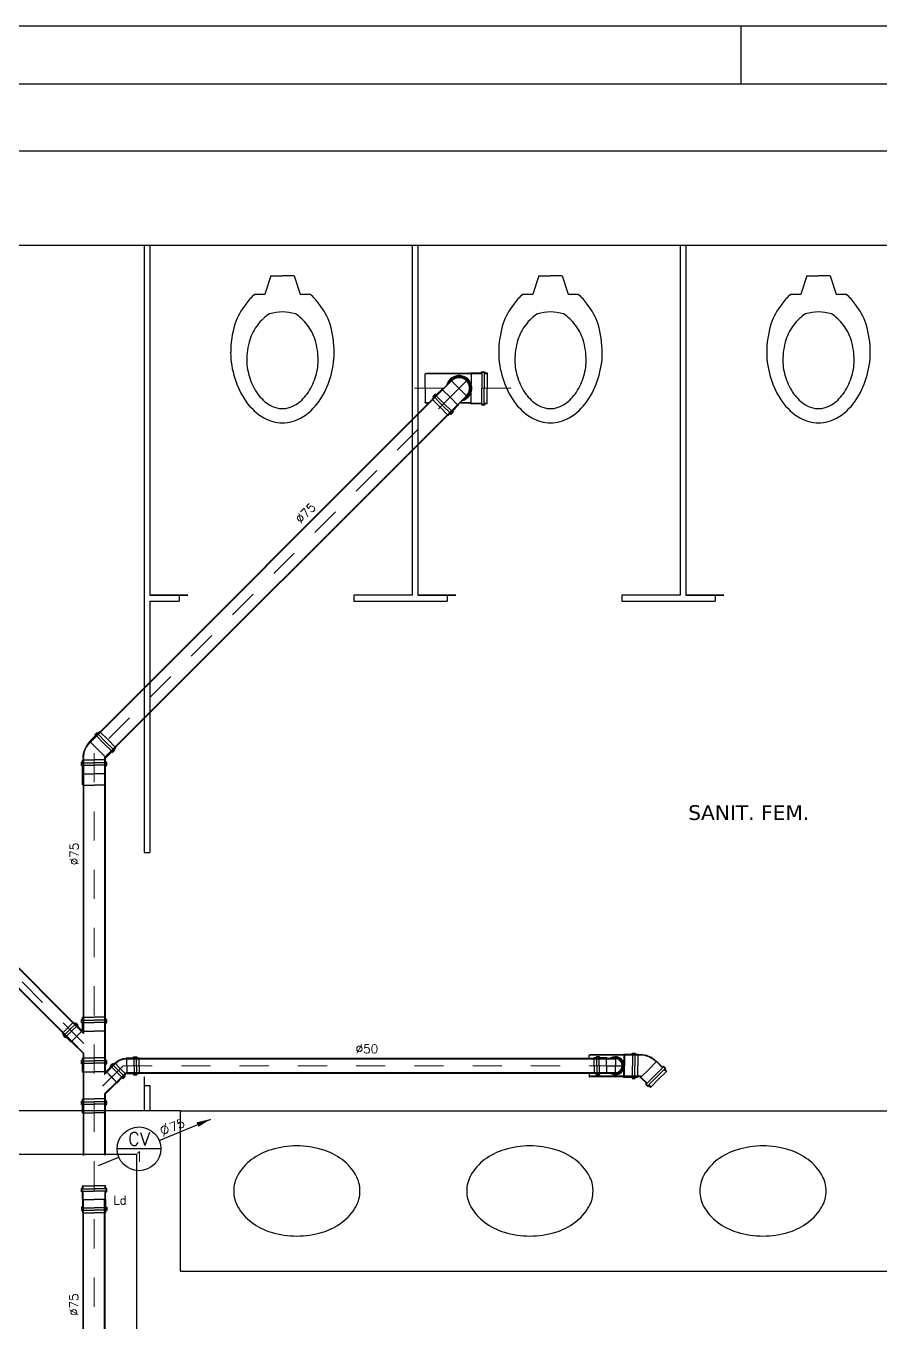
# Model space of a CAD drawing. Header units: millimetres. Extents: x -2485 to 3289, y -257 to 1952.
# Drawn here: x 45.897 to 48.828, y 37.297 to 41.746 of the extents above; entities that cross this region are included whole.
import ezdxf
from ezdxf.enums import TextEntityAlignment as Align

# ---------------------------------------------------------------- set-up
doc = ezdxf.new("R2010")
doc.units = ezdxf.units.MM
doc.header["$LTSCALE"] = 0.3
doc.linetypes.add('CONTINUO', pattern=[0])
doc.linetypes.add('HID', pattern=[0.37, 0.07, -0.1, 0.03, -0.1, 0.07])
for name, color, linetype in [('PAREDE', 7, 'CONTINUO'), ('SAN', 11, 'Continuous'), ('TEX', 11, 'Continuous'), ('TEXTO', 3, 'Continuous'), ('TUB', 1, 'Continuous'), ('VISTAS', 1, 'Continuous')]:
    doc.layers.add(name, color=color, linetype=linetype)
doc.layers.add('PROJETO ESGOTO', color=1, linetype='HID', lineweight=15)
doc.layers.add('prumada', color=9, linetype='Continuous', lineweight=15)
doc.styles.add('ROMANS', font='romans.shx', dxfattribs={"height": 0.03})

# ---------------------------------------------------------------- blocks, each defined once
blk = doc.blocks.new('vs')
at = {"layer": 'SAN'}
for p, q in [((0.1669, 0.0608), (0.1669, 0.0956)), ((0.1033, 0.04), (0.1669, 0.0608)), ((0.1033, 0.04), (0.1033, 0)), ((0.1033, -0.04), (0.1033, 0)), ((0.1033, -0.04), (0.1669, -0.0608)), ((0.1669, -0.0956), (0.1669, -0.0608))]:
    blk.add_line(p, q, dxfattribs=at)
for centre, radius, start, end in [((0.3376, -0.0421), 0.2164, 108.2402, 129.1699), ((0.3668, -0.1583), 0.336, 90.0033, 106.7766), ((0.3667, -0.102), 0.2798, 71.601, 89.9864), ((0.3805, -0.0938), 0.2678, 55.0356, 73.8462), ((0.3142, -0.0363), 0.1977, 124.9644, 138.1402), ((0.3733, -0.0455), 0.1653, 107.7554, 128.0493), ((0.3947, -0.1284), 0.2508, 90, 106.6532), ((0.3946, -0.0506), 0.173, 69.9171, 89.9758), ((0.401, -0.0653), 0.185, 54.1651, 73.3468), ((0.4207, -0.0363), 0.1977, 30.64, 55.0356), ((0.3508, -0.0253), 0.1357, 125.8349, 149.1749), ((0.4299, -0.0253), 0.1357, 30.8251, 54.1651), ((0.482, 0), 0.1264, 0, 30.64), ((0.3797, 0), 0.152, 163.0933, 196.9067), ((0.4772, 0), 0.0821, 327.4372, 32.5628), ((0.482, 0), 0.1264, 329.36, 0), ((0.3508, 0.0253), 0.1357, 210.8251, 234.1651), ((0.4299, 0.0253), 0.1357, 305.8349, 329.1749), ((0.3733, 0.0455), 0.1653, 231.9507, 252.2446), ((0.401, 0.0653), 0.185, 286.6532, 305.8349), ((0.4207, 0.0363), 0.1977, 304.9644, 329.36), ((0.3142, 0.0363), 0.1977, 221.8598, 235.0356), ((0.3376, 0.0421), 0.2164, 230.8301, 251.7598), ((0.3947, 0.1284), 0.2508, 253.3468, 270), ((0.3946, 0.0506), 0.173, 270.0242, 290.0829), ((0.3805, 0.0938), 0.2678, 286.1538, 304.9644), ((0.3668, 0.1583), 0.336, 253.2234, 269.9967), ((0.3667, 0.102), 0.2798, 270.0136, 288.399)]:
    blk.add_arc(centre, radius, start, end, dxfattribs=at)
blk = doc.blocks.new('lv-eo')
at = {"layer": 'SAN'}
for centre, radius, start, end in [((0.3036, 0.0551), 0.1691, 119.2992, 143.5673), ((0.275, 0.1061), 0.1107, 90, 119.2992), ((0.275, 0.1061), 0.1107, 60.7008, 90), ((0.2464, 0.0551), 0.1691, 36.4327, 60.7008), ((0.3487, 0.0218), 0.2252, 143.5673, 162.999), ((0.2013, 0.0218), 0.2252, 17.001, 36.4327), ((0.4199, 0), 0.2996, 162.999, 180), ((0.1301, 0), 0.2996, 360, 17.001), ((0.4199, 0), 0.2996, 180, 197.001), ((0.1301, 0), 0.2996, 342.999, 0), ((0.3487, -0.0218), 0.2252, 197.001, 216.4327), ((0.2013, -0.0218), 0.2252, 323.5673, 342.999), ((0.3036, -0.0551), 0.1691, 216.4327, 240.7008), ((0.2464, -0.0551), 0.1691, 299.2992, 323.5673), ((0.275, -0.1061), 0.1107, 240.7008, 270), ((0.275, -0.1061), 0.1107, 270, 299.2992)]:
    blk.add_arc(centre, radius, start, end, dxfattribs=at)
blk = doc.blocks.new('js75x50e')
at = {"layer": 'TUB', "color": 4}
for p, q in [((0.0406, 0.0787), (0.0575, 0.0956)), ((0.0422, 0.078), (0.0598, 0.0956)), ((0.0547, 0.0985), (0.0626, 0.1064)), ((0.0575, 0.0956), (0.0547, 0.0985)), ((0.057, 0.0985), (0.0626, 0.1041)), ((0.0598, 0.0956), (0.057, 0.0985)), ((0.0626, 0.1064), (0.0654, 0.1036)), ((0.0626, 0.1041), (0.0654, 0.1013)), ((0.0654, 0.1036), (0.0707, 0.1089)), ((0.0654, 0.1013), (0.0719, 0.1077)), ((0.0019, 0.0378), (0.0406, 0.0764)), ((0.0025, 0.0361), (0.0422, 0.0758)), ((0.0406, 0.0764), (0.0406, 0.0787)), ((0.0422, 0.0758), (0.0422, 0.078)), ((0.0776, 0.0395), (0.0956, 0.0575)), ((0.078, 0.0422), (0.0956, 0.0598)), ((0.0956, 0.0598), (0.0985, 0.057)), ((0.0956, 0.0575), (0.0985, 0.0547)), ((0.0985, 0.0547), (0.1064, 0.0626)), ((0.0985, 0.057), (0.1041, 0.0626)), ((0.1013, 0.0654), (0.1077, 0.0719)), ((0.1041, 0.0626), (0.1013, 0.0654)), ((0.1036, 0.0654), (0.1089, 0.0707)), ((0.1064, 0.0626), (0.1036, 0.0654)), ((0.0025, 0.0361), (-0.062, 0.0361)), ((0.0019, 0.0378), (-0.0594, 0.0378)), ((0.0696, 0.0361), (0.0758, 0.0422)), ((0.0763, 0.0361), (0.0696, 0.0361)), ((0.0758, 0.0422), (0.078, 0.0422)), ((0.0763, 0.0361), (0.078, 0.0378)), ((0.0776, 0.0395), (0.1061, 0.0395)), ((0.078, 0.0378), (0.1078, 0.0378)), ((0.1061, 0.0434), (0.1175, 0.0434)), ((0.1061, 0.0395), (0.1061, 0.0434)), ((0.1078, 0.0418), (0.1158, 0.0418)), ((0.1078, 0.0378), (0.1078, 0.0418)), ((0.1158, 0.0418), (0.1158, 0.0378)), ((0.1158, 0.0378), (0.126, 0.0378)), ((0.1175, 0.0434), (0.1175, 0.0395)), ((0.1175, 0.0395), (0.126, 0.0395)), ((0.0763, -0.0361), (-0.062, -0.0361)), ((0.0756, -0.0378), (-0.0594, -0.0378)), ((0.0756, -0.0378), (0.0773, -0.0395)), ((0.0763, -0.0361), (0.078, -0.0378)), ((0.0773, -0.0395), (0.1061, -0.0395)), ((0.078, -0.0378), (0.1078, -0.0378)), ((0.1061, -0.0395), (0.1061, -0.0434)), ((0.1061, -0.0434), (0.1175, -0.0434)), ((0.1078, -0.0378), (0.1078, -0.0418)), ((0.1078, -0.0418), (0.1158, -0.0418)), ((0.1158, -0.0378), (0.126, -0.0378)), ((0.1158, -0.0418), (0.1158, -0.0378)), ((0.1175, -0.0395), (0.126, -0.0395)), ((0.1175, -0.0434), (0.1175, -0.0395))]:
    blk.add_line(p, q, dxfattribs=at)
at = {"layer": 'TUB', "color": 3}
for p, q in [((0.0777, 0.0777), (0.0598, 0.0956)), ((0.0834, 0.0834), (0.0654, 0.1013)), ((0.0898, 0.0898), (0.0707, 0.1089)), ((0.0898, 0.0898), (0.1089, 0.0707)), ((0.0601, 0.0601), (0.0422, 0.078)), ((0.0601, 0.0601), (0.078, 0.0422)), ((0.0777, 0.0777), (0.0956, 0.0598)), ((0.0834, 0.0834), (0.1013, 0.0654)), ((-0.062, 0.0367), (-0.0594, 0.0378)), ((-0.062, 0.0367), (-0.062, 0.0361)), ((0.078, 0.0378), (0.078, 0)), ((0.078, -0.0378), (0.078, 0)), ((0.1078, 0.0378), (0.1078, 0)), ((0.1078, -0.0378), (0.1078, 0)), ((0.1158, 0.0378), (0.1158, 0)), ((0.1158, -0.0378), (0.1158, 0)), ((0.126, 0.0395), (0.126, 0)), ((0.126, -0.0395), (0.126, 0)), ((-0.062, -0.0367), (-0.062, -0.0361)), ((-0.062, -0.0367), (-0.0594, -0.0378))]:
    blk.add_line(p, q, dxfattribs=at)
at = {"layer": 'TUB', "color": 3, "linetype": 'Continuous'}
for p in [(-0.062, 0.0361), (-0.062, -0.0361)]:
    blk.add_line(p, (-0.062, 0), dxfattribs=at)
blk = doc.blocks.new('J45E50E')
at = {"layer": 'TUB', "color": 3, "linetype": 'Continuous'}
for p in [(-0.0225, 0.056), (-0.056, 0.0225)]:
    blk.add_line(p, (-0.0392, 0.0392), dxfattribs=at)
at = {"layer": 'TUB', "color": 3}
for p, q in [((-0.022, 0.0564), (-0.0225, 0.056)), ((-0.022, 0.0564), (-0.0196, 0.0554)), ((-0.0564, 0.022), (-0.056, 0.0225)), ((-0.0564, 0.022), (-0.0554, 0.0196)), ((0.0127, 0), (0.0127, 0.0253)), ((0.0376, 0), (0.0376, 0.0253)), ((0.0376, 0), (0.0376, -0.0253)), ((0.0456, 0), (0.0456, 0.0253)), ((0.0456, 0), (0.0456, -0.0253)), ((0.0547, 0), (0.0547, 0.0269)), ((0.0547, 0), (0.0547, -0.0269)), ((0.0127, 0), (0.0127, -0.0253))]:
    blk.add_line(p, q, dxfattribs=at)
at = {"layer": 'TUB', "color": 4}
for p, q in [((0.0105, 0.0231), (-0.0225, 0.056)), ((0.0105, 0.0254), (-0.0196, 0.0554)), ((-0.0242, -0.0094), (-0.056, 0.0225)), ((-0.0253, -0.0105), (-0.0554, 0.0196)), ((0.0105, 0.0254), (0.012, 0.0269)), ((0.0105, 0.0231), (0.0127, 0.0253)), ((0.012, 0.0269), (0.036, 0.0269)), ((0.0127, 0.0253), (0.0376, 0.0253)), ((0.036, 0.0269), (0.036, 0.0309)), ((0.036, 0.0309), (0.0472, 0.0309)), ((0.0376, 0.0253), (0.0376, 0.0293)), ((0.0376, 0.0293), (0.0456, 0.0293)), ((0.0456, 0.0293), (0.0456, 0.0253)), ((0.0456, 0.0253), (0.0547, 0.0253)), ((0.0472, 0.0309), (0.0472, 0.0269)), ((0.0472, 0.0269), (0.0547, 0.0269)), ((0.0104, -0.0253), (0.012, -0.0269)), ((0.0111, -0.0237), (0.0127, -0.0253)), ((0.012, -0.0269), (0.036, -0.0269)), ((0.0127, -0.0253), (0.0376, -0.0253)), ((0.036, -0.0269), (0.036, -0.031)), ((0.036, -0.031), (0.0472, -0.031)), ((0.0376, -0.0253), (0.0376, -0.0294)), ((0.0376, -0.0294), (0.0456, -0.0294)), ((0.0456, -0.0253), (0.0547, -0.0253)), ((0.0456, -0.0294), (0.0456, -0.0253)), ((0.0472, -0.0269), (0.0547, -0.0269)), ((0.0472, -0.031), (0.0472, -0.0269))]:
    blk.add_line(p, q, dxfattribs=at)
for radius, end in [(0.0507, 269.9291), (0.0491, 270.6959)]:
    blk.add_arc((0.0105, 0.0253), radius, 225, end, dxfattribs=at)
blk = doc.blocks.new('V22')
at = {"layer": 'TEX', "color": 11}
for p, q in [((0.2234, 0.0925), (0.4009, 0.1661)), ((0.015, 0.0062), (0.0848, 0.0351))]:
    blk.add_line(p, q, dxfattribs=at)
at = {"layer": 'TEX', "color": 5, "linetype": 'Continuous'}
blk.add_line((0.2291, 0.0638), (0.0791, 0.0638), dxfattribs=at)
blk.add_circle((0.1541, 0.0638), 0.075, dxfattribs=at)
at = {"layer": 'TEX', "color": 11}
blk.add_solid([(0.3515, 0.1546), (0.3579, 0.1392), (0.4009, 0.1661)], dxfattribs=at)
at = {"layer": 'TEX', "color": 5, "style": 'ROMANS'}
blk.add_text('%%c', height=0.04, rotation=22.5, dxfattribs=at).set_placement((0.2337, 0.104))
at = {"layer": 'TEX', "color": 5, "linetype": 'Continuous', "style": 'ROMANS'}
blk.add_attdef('N', (0.267, 0.1218), '', height=0.03, rotation=22.5, dxfattribs=at)
at = {"layer": 'TEX', "color": 9, "linetype": 'Continuous', "style": 'ROMANS'}
for tag, height, p in [('L', 0.045, (0.1541, 0.0751)), ('N', 0.036, (0.1541, 0.0189))]:
    blk.add_attdef(tag, text='', height=height, dxfattribs=at).set_placement(p, align=Align.CENTER)
blk = doc.blocks.new('l75')
at = {"layer": 'TUB', "color": 4}
for p, q in [((-0.039, 0.0385), (-0.0373, 0.0394)), ((0, 0.0377), (-0.039, 0.0377)), ((-0.0373, 0.0394), (0.0281, 0.0394)), ((0, 0.0377), (0.0298, 0.0377)), ((0.0281, 0.0434), (0.0395, 0.0434)), ((0.0281, 0.0394), (0.0281, 0.0434)), ((0.0298, 0.0417), (0.0378, 0.0417)), ((0.0298, 0.0377), (0.0298, 0.0417)), ((0.0378, 0.0417), (0.0378, 0.0377)), ((0.0378, 0.0377), (0.048, 0.0377)), ((0.0395, 0.0434), (0.0395, 0.0394)), ((0.0395, 0.0394), (0.048, 0.0394)), ((0, -0.0378), (-0.039, -0.0378)), ((-0.039, -0.0386), (-0.0373, -0.0395)), ((-0.0373, -0.0395), (0.0281, -0.0395)), ((0, -0.0378), (0.0298, -0.0378)), ((0.0281, -0.0395), (0.0281, -0.0435)), ((0.0281, -0.0435), (0.0395, -0.0435)), ((0.0298, -0.0378), (0.0298, -0.0418)), ((0.0298, -0.0418), (0.0378, -0.0418)), ((0.0378, -0.0418), (0.0378, -0.0378)), ((0.0378, -0.0378), (0.048, -0.0378)), ((0.0395, -0.0435), (0.0395, -0.0395)), ((0.0395, -0.0395), (0.048, -0.0395))]:
    blk.add_line(p, q, dxfattribs=at)
at = {"layer": 'TUB', "color": 3}
for p, q in [((-0.039, 0.0385), (-0.039, 0)), ((-0.039, -0.0386), (-0.039, 0)), ((0, 0.0377), (0, 0)), ((0, -0.0378), (0, 0)), ((0.0298, 0.0377), (0.0298, 0)), ((0.0298, -0.0378), (0.0298, 0)), ((0.0378, 0.0377), (0.0378, 0)), ((0.0378, -0.0378), (0.0378, 0)), ((0.048, 0.0394), (0.048, 0)), ((0.048, -0.0395), (0.048, 0))]:
    blk.add_line(p, q, dxfattribs=at)
blk = doc.blocks.new('j45e75e')
at = {"layer": 'TUB', "color": 3, "linetype": 'Continuous'}
for p in [(-0.0754, 0.0245), (-0.0245, 0.0754)]:
    blk.add_line(p, (-0.0499, 0.0499), dxfattribs=at)
at = {"layer": 'TUB', "color": 3}
for p, q in [((-0.024, 0.0759), (-0.0245, 0.0754)), ((-0.024, 0.0759), (-0.0214, 0.0748)), ((-0.0759, 0.024), (-0.0754, 0.0245)), ((-0.0759, 0.024), (-0.0748, 0.0214)), ((0.018, 0.0378), (0.018, 0)), ((0.018, -0.0378), (0.018, 0)), ((0.0478, 0.0378), (0.0478, 0)), ((0.0478, -0.0378), (0.0478, 0)), ((0.0558, 0.0378), (0.0558, 0)), ((0.0558, -0.0378), (0.0558, 0)), ((0.066, 0.0395), (0.066, 0)), ((0.066, -0.0395), (0.066, 0))]:
    blk.add_line(p, q, dxfattribs=at)
at = {"layer": 'TUB', "color": 4}
for p, q in [((0.0156, 0.0353), (-0.0245, 0.0754)), ((0.0156, 0.0378), (-0.0214, 0.0748)), ((-0.0365, -0.0144), (-0.0754, 0.0245)), ((-0.0378, -0.0156), (-0.0748, 0.0214)), ((0.0156, 0.0378), (0.0173, 0.0395)), ((0.0156, 0.0353), (0.018, 0.0378)), ((0.0173, 0.0395), (0.0461, 0.0395)), ((0.018, 0.0378), (0.0478, 0.0378)), ((0.0461, 0.0434), (0.0575, 0.0434)), ((0.0461, 0.0395), (0.0461, 0.0434)), ((0.0478, 0.0417), (0.0558, 0.0417)), ((0.0478, 0.0378), (0.0478, 0.0417)), ((0.0558, 0.0417), (0.0558, 0.0378)), ((0.0558, 0.0378), (0.066, 0.0378)), ((0.0575, 0.0434), (0.0575, 0.0395)), ((0.0575, 0.0395), (0.066, 0.0395)), ((0.0156, -0.0378), (0.0173, -0.0395)), ((0.0163, -0.036), (0.018, -0.0378)), ((0.0173, -0.0395), (0.0461, -0.0395)), ((0.018, -0.0378), (0.0478, -0.0378)), ((0.0461, -0.0395), (0.0461, -0.0435)), ((0.0461, -0.0435), (0.0575, -0.0435)), ((0.0478, -0.0378), (0.0478, -0.0418)), ((0.0478, -0.0418), (0.0558, -0.0418)), ((0.0558, -0.0378), (0.066, -0.0378)), ((0.0558, -0.0418), (0.0558, -0.0378)), ((0.0575, -0.0395), (0.066, -0.0395)), ((0.0575, -0.0435), (0.0575, -0.0395))]:
    blk.add_line(p, q, dxfattribs=at)
for radius, end in [(0.0755, 269.9968), (0.0738, 270.5409)]:
    blk.add_arc((0.0156, 0.0378), radius, 225, end, dxfattribs=at)
blk = doc.blocks.new('J90E75C')
at = {"layer": 'TUB', "color": 1, "linetype": 'Continuous'}
for p, q in [((-0.0442, 0), (0.092, 0)), ((0, -0.0442), (0, 0.0441))]:
    blk.add_line(p, q, dxfattribs=at)
at = {"layer": 'TUB', "color": 4}
for p, q in [((0.0416, 0.0378), (0, 0.0378)), ((0.0423, 0.0361), (0, 0.0361)), ((0.0416, 0.0378), (0.0433, 0.0395)), ((0.0423, 0.0361), (0.044, 0.0378)), ((0.0433, 0.0395), (0.0721, 0.0395)), ((0.044, 0.0378), (0.0738, 0.0378)), ((0.0721, 0.0434), (0.0835, 0.0434)), ((0.0721, 0.0395), (0.0721, 0.0434)), ((0.0738, 0.0418), (0.0818, 0.0418)), ((0.0738, 0.0378), (0.0738, 0.0418)), ((0.0818, 0.0418), (0.0818, 0.0378)), ((0.0818, 0.0378), (0.092, 0.0378)), ((0.0835, 0.0434), (0.0835, 0.0395)), ((0.0835, 0.0395), (0.092, 0.0395)), ((0.0423, -0.0361), (0, -0.0361)), ((0.0416, -0.0378), (0, -0.0378)), ((0.0416, -0.0378), (0.0433, -0.0395)), ((0.0423, -0.0361), (0.044, -0.0378)), ((0.0433, -0.0395), (0.0721, -0.0395)), ((0.044, -0.0378), (0.0738, -0.0378)), ((0.0721, -0.0395), (0.0721, -0.0435)), ((0.0721, -0.0435), (0.0835, -0.0435)), ((0.0738, -0.0378), (0.0738, -0.0418)), ((0.0738, -0.0418), (0.0818, -0.0418)), ((0.0818, -0.0418), (0.0818, -0.0378)), ((0.0818, -0.0378), (0.092, -0.0378)), ((0.0835, -0.0435), (0.0835, -0.0395)), ((0.0835, -0.0395), (0.092, -0.0395))]:
    blk.add_line(p, q, dxfattribs=at)
at = {"layer": 'TUB', "color": 3}
for p, q in [((0.044, 0.0378), (0.044, 0)), ((0.044, -0.0378), (0.044, 0)), ((0.0738, 0.0378), (0.0738, 0)), ((0.0738, -0.0378), (0.0738, 0)), ((0.0818, 0.0378), (0.0818, 0)), ((0.0818, -0.0378), (0.0818, 0)), ((0.092, 0.0395), (0.092, 0)), ((0.092, -0.0395), (0.092, 0))]:
    blk.add_line(p, q, dxfattribs=at)
for radius, start, end in [(0.0435, 60.3212, 299.6788), (0.0394, 73.1185, 286.8815)]:
    blk.add_arc((0, 0), radius, start, end, dxfattribs=at)
at = {"layer": 'TUB', "color": 4}
for radius in [0.0378, 0.0361]:
    blk.add_arc((0, 0), radius, 90, 270, dxfattribs=at)
blk = doc.blocks.new('j90e50c')
at = {"layer": 'TUB'}
for p, q in [((0.031, 0), (-0.031, 0)), ((0.031, 0), (-0.031, 0)), ((0, 0.0309), (0, 0)), ((0, -0.031), (0, 0))]:
    blk.add_line(p, q, dxfattribs=at)
at = {"layer": 'TUB', "color": 4}
for p, q in [((0.0287, 0.0254), (0, 0.0254)), ((0.0294, 0.0238), (0, 0.0238)), ((0.0287, 0.0254), (0.0303, 0.0269)), ((0.0294, 0.0238), (0.031, 0.0254)), ((0.0303, 0.0269), (0.0543, 0.0269)), ((0.031, 0.0254), (0.0559, 0.0254)), ((0.0543, 0.0309), (0.0655, 0.0309)), ((0.0543, 0.0269), (0.0543, 0.0309)), ((0.0559, 0.0293), (0.0639, 0.0293)), ((0.0559, 0.0254), (0.0559, 0.0293)), ((0.0639, 0.0293), (0.0639, 0.0254)), ((0.0639, 0.0254), (0.073, 0.0254)), ((0.0655, 0.0309), (0.0655, 0.0269)), ((0.0655, 0.0269), (0.073, 0.0269)), ((0.0294, -0.0238), (0, -0.0238)), ((0.0287, -0.0254), (0, -0.0254)), ((0.0287, -0.0254), (0.0303, -0.0269)), ((0.0294, -0.0238), (0.031, -0.0254)), ((0.0303, -0.0269), (0.0543, -0.0269)), ((0.031, -0.0254), (0.0559, -0.0254)), ((0.0543, -0.0269), (0.0543, -0.031)), ((0.0543, -0.031), (0.0655, -0.031)), ((0.0559, -0.0254), (0.0559, -0.0293)), ((0.0559, -0.0293), (0.0639, -0.0293)), ((0.0639, -0.0293), (0.0639, -0.0254)), ((0.0639, -0.0254), (0.073, -0.0254)), ((0.0655, -0.0269), (0.073, -0.0269)), ((0.0655, -0.031), (0.0655, -0.0269))]:
    blk.add_line(p, q, dxfattribs=at)
at = {"layer": 'TUB', "color": 3}
for p, q in [((0.031, 0), (0.031, 0.0254)), ((0.031, 0), (0.031, -0.0254)), ((0.0559, 0), (0.0559, 0.0254)), ((0.0559, 0), (0.0559, -0.0254)), ((0.0639, 0), (0.0639, 0.0254)), ((0.0639, 0), (0.0639, -0.0254)), ((0.073, 0), (0.073, 0.0269)), ((0.073, 0), (0.073, -0.0269))]:
    blk.add_line(p, q, dxfattribs=at)
at = {"layer": 'TUB', "color": 4}
for radius, start, end in [(0.0309, 54.9911, 180), (0.0309, 180, 305.0089), (0.027, 70.1578, 180), (0.027, 180, 289.8422), (0.0254, 90, 180), (0.0254, 180, 270), (0.0238, 90, 180), (0.0238, 180, 270)]:
    blk.add_arc((0, 0), radius, start, end, dxfattribs=at)
blk = doc.blocks.new('Ld75')
at = {"layer": 'TUB', "color": 4}
for p, q in [((-0.038, 0.0394), (-0.0465, 0.0394)), ((-0.0363, 0.0377), (-0.0465, 0.0377)), ((-0.0266, 0.0434), (-0.038, 0.0434)), ((-0.038, 0.0434), (-0.038, 0.0394)), ((-0.0283, 0.0417), (-0.0363, 0.0417)), ((-0.0363, 0.0417), (-0.0363, 0.0377)), ((-0.0283, 0.0377), (-0.0283, 0.0417)), ((-0.0017, 0.0377), (-0.0283, 0.0377)), ((-0.0266, 0.0394), (-0.0266, 0.0434)), ((-0.001, 0.0394), (-0.0266, 0.0394)), ((0, 0.036), (-0.0017, 0.0377)), ((0, 0.0385), (-0.001, 0.0394)), ((0, 0.0385), (0.001, 0.0394)), ((0, 0.036), (0.0017, 0.0377)), ((0.001, 0.0394), (0.0266, 0.0394)), ((0.0017, 0.0377), (0.0283, 0.0377)), ((0.0266, 0.0434), (0.038, 0.0434)), ((0.0266, 0.0394), (0.0266, 0.0434)), ((0.0283, 0.0417), (0.0363, 0.0417)), ((0.0283, 0.0377), (0.0283, 0.0417)), ((0.0363, 0.0417), (0.0363, 0.0377)), ((0.0363, 0.0377), (0.0465, 0.0377)), ((0.038, 0.0434), (0.038, 0.0394)), ((0.038, 0.0394), (0.0465, 0.0394)), ((-0.0363, -0.0378), (-0.0465, -0.0378)), ((-0.038, -0.0395), (-0.0465, -0.0395)), ((-0.038, -0.0435), (-0.038, -0.0395)), ((-0.0266, -0.0435), (-0.038, -0.0435)), ((-0.0363, -0.0418), (-0.0363, -0.0378)), ((-0.0283, -0.0418), (-0.0363, -0.0418)), ((-0.0017, -0.0378), (-0.0283, -0.0378)), ((-0.0283, -0.0378), (-0.0283, -0.0418)), ((-0.001, -0.0395), (-0.0266, -0.0395)), ((-0.0266, -0.0395), (-0.0266, -0.0435)), ((0, -0.036), (-0.0017, -0.0378)), ((0, -0.0385), (-0.001, -0.0395)), ((0, -0.036), (0.0017, -0.0378)), ((0, -0.0385), (0.001, -0.0395)), ((0.001, -0.0395), (0.0266, -0.0395)), ((0.0017, -0.0378), (0.0283, -0.0378)), ((0.0266, -0.0395), (0.0266, -0.0435)), ((0.0266, -0.0435), (0.038, -0.0435)), ((0.0283, -0.0378), (0.0283, -0.0418)), ((0.0283, -0.0418), (0.0363, -0.0418)), ((0.0363, -0.0418), (0.0363, -0.0378)), ((0.0363, -0.0378), (0.0465, -0.0378)), ((0.038, -0.0435), (0.038, -0.0395)), ((0.038, -0.0395), (0.0465, -0.0395))]:
    blk.add_line(p, q, dxfattribs=at)
at = {"layer": 'TUB', "color": 3}
for p, q in [((-0.0465, 0.0394), (-0.0465, 0)), ((-0.0363, 0.0377), (-0.0363, 0)), ((-0.0363, -0.0378), (-0.0363, 0)), ((-0.0283, 0.0377), (-0.0283, 0)), ((-0.0283, -0.0378), (-0.0283, 0)), ((0, 0.036), (0, 0)), ((0, -0.036), (0, 0)), ((0.0283, 0.0377), (0.0283, 0)), ((0.0283, -0.0378), (0.0283, 0)), ((0.0363, 0.0377), (0.0363, 0)), ((0.0363, -0.0378), (0.0363, 0)), ((0.0465, 0.0394), (0.0465, 0)), ((0.0465, -0.0395), (0.0465, 0)), ((-0.0465, -0.0395), (-0.0465, 0))]:
    blk.add_line(p, q, dxfattribs=at)
blk = doc.blocks.new('75')
at = {"layer": 'TEX', "color": 9, "style": 'ROMANS'}
blk.add_text('%%c75', height=0.03, dxfattribs=at).set_placement((0, 0))
blk = doc.blocks.new('50')
at = {"layer": 'TEX', "color": 9, "style": 'ROMANS'}
blk.add_text('%%c50', height=0.03, dxfattribs=at).set_placement((0, 0))

msp = doc.modelspace()

# ---------------------------------------------------------------- linework, layer by layer
at = {"color": 4, "linetype": 'Continuous'}
msp.add_line((35.532076, 41.746047), (52.152076, 41.746047), dxfattribs=at)
at = {"color": 5, "linetype": 'Continuous'}
msp.add_line((48.352076, 41.546047), (48.352076, 41.746047), dxfattribs=at)
at = {"color": 12, "linetype": 'Continuous'}
msp.add_line((51.952076, 41.546047), (36.032076, 41.546047), dxfattribs=at)
at = {"layer": 'PAREDE'}
for p, q in [((44.827079, 41.316718), (51.352079, 41.316718)), ((50.002079, 40.991718), (44.827079, 40.991718)), ((51.202079, 40.991718), (45.942079, 40.991718)), ((46.426423, 38.021718), (44.427079, 38.021718)), ((46.426423, 38.021718), (46.426423, 37.471718)), ((46.276423, 37.871718), (44.577079, 37.871718)), ((46.276423, 37.871718), (46.276423, 36.671718)), ((46.426423, 37.471718), (51.202079, 37.471718))]:
    msp.add_line(p, q, dxfattribs=at)
at = {"layer": 'PROJETO ESGOTO'}
for p, q in [((47.383425, 40.502213), (46.130696, 39.249484)), ((47.330038, 40.502213), (47.197057, 40.502213)), ((47.561591, 40.502213), (47.426875, 40.502213)), ((46.130696, 39.249484), (46.130696, 35.443952)), ((45.176147, 39.171918), (46.130696, 38.21737)), ((46.230044, 38.176718), (46.130696, 38.07737))]:
    msp.add_line(p, q, dxfattribs=at)
at = {"layer": 'PROJETO ESGOTO', "linetype": 'HID'}
msp.add_line((46.230044, 38.176718), (48.021422, 38.176718), dxfattribs=at)
at = {"layer": 'SAN', "linetype": 'CONTINUO'}
for p, q in [((46.302079, 40.991718), (46.302079, 39.791718)), ((46.302079, 40.991718), (46.302079, 38.908542)), ((46.302079, 40.991718), (46.302079, 39.791718)), ((46.322079, 40.991718), (46.322079, 39.791718)), ((46.322079, 40.991718), (46.322079, 39.791718)), ((47.222079, 40.991718), (47.222079, 39.791718)), ((47.222079, 40.991718), (47.222079, 39.791718)), ((47.242079, 40.991718), (47.242079, 39.791718)), ((47.242079, 40.991718), (47.242079, 39.791718)), ((48.142079, 40.991718), (48.142079, 39.791718)), ((48.142079, 40.991718), (48.142079, 39.791718)), ((48.162079, 40.991718), (48.162079, 39.791718)), ((48.162079, 40.991718), (48.162079, 39.791718)), ((46.322079, 39.871718), (46.322079, 39.791718)), ((46.322079, 39.871718), (46.322079, 39.791718)), ((46.322079, 39.791718), (46.452079, 39.791718)), ((46.422079, 39.791718), (46.322079, 39.791718)), ((46.322079, 39.791718), (46.452079, 39.791718)), ((46.422079, 39.791718), (46.322079, 39.791718)), ((46.422079, 39.791718), (46.422079, 39.771718)), ((46.452079, 39.791718), (46.422079, 39.791718)), ((46.422079, 39.791718), (46.422079, 39.771718)), ((46.452079, 39.791718), (46.422079, 39.791718)), ((47.022079, 39.791718), (47.022079, 39.771718)), ((47.222079, 39.791718), (47.022079, 39.791718)), ((47.022079, 39.791718), (47.022079, 39.771718)), ((47.222079, 39.791718), (47.022079, 39.791718)), ((47.242079, 39.791718), (47.372079, 39.791718)), ((47.342079, 39.791718), (47.242079, 39.791718)), ((47.242079, 39.791718), (47.372079, 39.791718)), ((47.342079, 39.791718), (47.242079, 39.791718)), ((47.342079, 39.791718), (47.342079, 39.771718)), ((47.372079, 39.791718), (47.342079, 39.791718)), ((47.342079, 39.791718), (47.342079, 39.771718)), ((47.372079, 39.791718), (47.342079, 39.791718)), ((47.942079, 39.791718), (47.942079, 39.771718)), ((48.142079, 39.791718), (47.942079, 39.791718)), ((47.942079, 39.791718), (47.942079, 39.771718)), ((48.142079, 39.791718), (47.942079, 39.791718)), ((48.162079, 39.791718), (48.292079, 39.791718)), ((48.262079, 39.791718), (48.162079, 39.791718)), ((48.162079, 39.791718), (48.292079, 39.791718)), ((48.262079, 39.791718), (48.162079, 39.791718)), ((48.262079, 39.791718), (48.262079, 39.771718)), ((48.292079, 39.791718), (48.262079, 39.791718)), ((48.262079, 39.791718), (48.262079, 39.771718)), ((48.292079, 39.791718), (48.262079, 39.791718)), ((46.322079, 39.771718), (46.422079, 39.771718)), ((46.322079, 39.771718), (46.422079, 39.771718)), ((46.322079, 39.771718), (46.322079, 38.908542)), ((47.022079, 39.771718), (47.242079, 39.771718)), ((47.022079, 39.771718), (47.242079, 39.771718)), ((47.227079, 39.771718), (47.342079, 39.771718)), ((47.227079, 39.771718), (47.342079, 39.771718)), ((47.942079, 39.771718), (48.162079, 39.771718)), ((47.942079, 39.771718), (48.162079, 39.771718)), ((48.147079, 39.771718), (48.262079, 39.771718)), ((48.147079, 39.771718), (48.262079, 39.771718)), ((46.302066, 38.908542), (46.322079, 38.908542)), ((46.302066, 38.138957), (46.302066, 38.108957)), ((46.302066, 38.138957), (46.302066, 38.108957)), ((46.302066, 38.108957), (46.302066, 38.021718)), ((46.302066, 38.108957), (46.322079, 38.108957)), ((46.322079, 38.108957), (46.322079, 38.021718)), ((46.426423, 38.021718), (51.202079, 38.021718))]:
    msp.add_line(p, q, dxfattribs=at)
at = {"layer": 'TUB', "color": 3}
for p, q in [((47.266425, 40.551881), (47.271208, 40.553013)), ((47.266425, 40.551881), (47.266425, 40.551213)), ((47.424425, 40.553013), (47.424425, 40.516597)), ((47.462025, 40.553013), (47.462025, 40.502213)), ((47.470025, 40.553013), (47.470025, 40.502213)), ((47.479425, 40.554813), (47.479425, 40.502213)), ((47.462025, 40.451413), (47.462025, 40.502213)), ((47.470025, 40.451413), (47.470025, 40.502213)), ((47.479425, 40.449613), (47.479425, 40.502213)), ((47.266425, 40.452546), (47.266425, 40.453213)), ((47.266425, 40.452546), (47.271208, 40.451413)), ((47.424425, 40.451413), (47.424425, 40.487829)), ((47.424425, 40.464463), (47.424425, 40.487829)), ((47.829836, 38.213379), (47.832467, 38.214468)), ((47.829836, 38.213379), (47.829836, 38.212768)), ((47.948836, 38.214468), (47.948836, 38.187531)), ((47.950786, 38.213379), (47.953417, 38.214468)), ((47.950786, 38.213379), (47.950786, 38.212768)), ((47.978636, 38.214468), (47.978636, 38.176718)), ((47.978636, 38.138968), (47.978636, 38.176718)), ((47.986636, 38.214468), (47.986636, 38.176718)), ((47.986636, 38.138968), (47.986636, 38.176718)), ((47.996836, 38.216168), (47.996836, 38.176718)), ((47.996836, 38.137268), (47.996836, 38.176718)), ((48.060869, 38.190658), (48.034176, 38.163965)), ((47.829836, 38.140058), (47.829836, 38.140668)), ((47.829836, 38.140058), (47.832467, 38.138968)), ((47.948836, 38.138968), (47.948836, 38.165906)), ((47.950786, 38.140058), (47.950786, 38.140668)), ((47.950786, 38.140058), (47.953417, 38.138968)), ((48.007483, 38.137271), (48.034176, 38.163965)), ((48.028555, 38.1162), (48.055248, 38.142893)), ((48.034211, 38.110543), (48.060905, 38.137236)), ((48.081941, 38.169586), (48.055248, 38.142893)), ((48.087598, 38.163929), (48.060905, 38.137236)), ((48.096013, 38.157919), (48.068117, 38.130023)), ((48.040222, 38.102128), (48.068117, 38.130023)), ((46.091246, 38.06337), (46.130696, 38.06337)), ((46.092946, 38.05317), (46.130696, 38.05317)), ((46.092946, 38.04517), (46.130696, 38.04517)), ((46.170146, 38.06337), (46.130696, 38.06337)), ((46.168446, 38.05317), (46.130696, 38.05317)), ((46.168446, 38.04517), (46.130696, 38.04517)), ((46.092946, 38.01537), (46.130696, 38.01537)), ((46.168446, 38.01537), (46.130696, 38.01537))]:
    msp.add_line(p, q, dxfattribs=at)
at = {"layer": 'TUB', "color": 4}
for p, q in [((47.422625, 40.551213), (47.266425, 40.551213)), ((47.421879, 40.553013), (47.271208, 40.553013)), ((47.421879, 40.553013), (47.423679, 40.554813)), ((47.422625, 40.551213), (47.424425, 40.553013)), ((47.423679, 40.554813), (47.460225, 40.554813)), ((47.424425, 40.553013), (47.462025, 40.553013)), ((47.460225, 40.558813), (47.471825, 40.558813)), ((47.460225, 40.554813), (47.460225, 40.558813)), ((47.462025, 40.557013), (47.470025, 40.557013)), ((47.462025, 40.553013), (47.462025, 40.557013)), ((47.470025, 40.557013), (47.470025, 40.553013)), ((47.470025, 40.553013), (47.479425, 40.553013)), ((47.471825, 40.558813), (47.471825, 40.554813)), ((47.471825, 40.554813), (47.479425, 40.554813)), ((46.116756, 39.288931), (47.325619, 40.497794)), ((46.117958, 39.287729), (47.326821, 40.496592)), ((46.16894, 39.236746), (47.377803, 40.445609)), ((47.266425, 40.453213), (47.281038, 40.453213)), ((47.279238, 40.451413), (47.271208, 40.451413)), ((47.421879, 40.451413), (47.386011, 40.451413)), ((47.387811, 40.453213), (47.422625, 40.453213)), ((47.421879, 40.451413), (47.423679, 40.449613)), ((47.422625, 40.453213), (47.424425, 40.451413)), ((47.423679, 40.449613), (47.460225, 40.449613)), ((47.424425, 40.451413), (47.462025, 40.451413)), ((47.460225, 40.449613), (47.460225, 40.445613)), ((47.460225, 40.445613), (47.471825, 40.445613)), ((47.462025, 40.451413), (47.462025, 40.447413)), ((47.462025, 40.447413), (47.470025, 40.447413)), ((47.470025, 40.447413), (47.470025, 40.451413)), ((47.470025, 40.451413), (47.479425, 40.451413)), ((47.471825, 40.445613), (47.471825, 40.449613)), ((47.471825, 40.449613), (47.479425, 40.449613)), ((46.170143, 39.235544), (47.379005, 40.444407)), ((46.092946, 39.178847), (46.092946, 38.29537)), ((46.094646, 39.178847), (46.094646, 38.29537)), ((46.166746, 39.178847), (46.166746, 38.29537)), ((46.168446, 39.178847), (46.168446, 38.29537)), ((45.197467, 39.114748), (46.052666, 38.259549)), ((45.198598, 39.115879), (46.053798, 38.26068)), ((45.232186, 39.149467), (46.087385, 38.294268)), ((45.233317, 39.150598), (46.088517, 38.295399)), ((46.242745, 38.202068), (47.888836, 38.202068)), ((46.242745, 38.200468), (47.888836, 38.200468)), ((47.883581, 38.212768), (47.829836, 38.212768)), ((47.947136, 38.212768), (47.830836, 38.212768)), ((47.886322, 38.214468), (47.832467, 38.214468)), ((47.946432, 38.214468), (47.833467, 38.214468)), ((47.946432, 38.214468), (47.948132, 38.216168)), ((47.947136, 38.212768), (47.948836, 38.214468)), ((47.948132, 38.216168), (47.976936, 38.216168)), ((47.948836, 38.214468), (47.978636, 38.214468)), ((48.005786, 38.212768), (47.950786, 38.212768)), ((48.005786, 38.214468), (47.953417, 38.214468)), ((47.976936, 38.216168), (47.976936, 38.220168)), ((47.976936, 38.220168), (47.988336, 38.220168)), ((47.978636, 38.214468), (47.978636, 38.218468)), ((47.978636, 38.218468), (47.986636, 38.218468)), ((47.986636, 38.218468), (47.986636, 38.214468)), ((47.986636, 38.214468), (47.996836, 38.214468)), ((47.988336, 38.220168), (47.988336, 38.216168)), ((47.988336, 38.216168), (47.996836, 38.216168)), ((48.058461, 38.190658), (48.060869, 38.190658)), ((48.059169, 38.192358), (48.061574, 38.192358)), ((48.060869, 38.190658), (48.081941, 38.169586)), ((48.061574, 38.192358), (48.081941, 38.17199)), ((46.242745, 38.152968), (47.888836, 38.152968)), ((46.242745, 38.151368), (47.888836, 38.151368)), ((47.947136, 38.140668), (47.829836, 38.140668)), ((47.946432, 38.138968), (47.832467, 38.138968)), ((47.946432, 38.138968), (47.948132, 38.137268)), ((47.947136, 38.140668), (47.948836, 38.138968)), ((47.948132, 38.137268), (47.976936, 38.137268)), ((47.948836, 38.138968), (47.978636, 38.138968)), ((48.007483, 38.140668), (47.950786, 38.140668)), ((48.005783, 38.138968), (47.953417, 38.138968)), ((47.976936, 38.137268), (47.976936, 38.133268)), ((47.976936, 38.133268), (47.988336, 38.133268)), ((47.978636, 38.138968), (47.978636, 38.134968)), ((47.978636, 38.134968), (47.986636, 38.134968)), ((47.986636, 38.134968), (47.986636, 38.138968)), ((47.986636, 38.138968), (47.996836, 38.138968)), ((47.988336, 38.133268), (47.988336, 38.137268)), ((47.988336, 38.137268), (47.996836, 38.137268)), ((48.005783, 38.138968), (48.005783, 38.136567)), ((48.005783, 38.136567), (48.02615, 38.1162)), ((48.007483, 38.140668), (48.007483, 38.137271)), ((48.007483, 38.137271), (48.028555, 38.1162)), ((48.081941, 38.17199), (48.08477, 38.174819)), ((48.081941, 38.169586), (48.08477, 38.172415)), ((48.08477, 38.174819), (48.092831, 38.166758)), ((48.08477, 38.172415), (48.090426, 38.166758)), ((48.090426, 38.166758), (48.087598, 38.163929)), ((48.087598, 38.163929), (48.094811, 38.156717)), ((48.092831, 38.166758), (48.090002, 38.163929)), ((48.090002, 38.163929), (48.096013, 38.157919)), ((48.02615, 38.1162), (48.023322, 38.113371)), ((48.023322, 38.113371), (48.031383, 38.10531)), ((48.028555, 38.1162), (48.025726, 38.113371)), ((48.025726, 38.113371), (48.031383, 38.107714)), ((48.031383, 38.107714), (48.034211, 38.110543)), ((48.031383, 38.10531), (48.034211, 38.108139)), ((48.034211, 38.110543), (48.041424, 38.10333)), ((48.034211, 38.108139), (48.040222, 38.102128)), ((46.087246, 38.05487), (46.091246, 38.05487)), ((46.087246, 38.04347), (46.087246, 38.05487)), ((46.091246, 38.04347), (46.087246, 38.04347)), ((46.088946, 38.05317), (46.092946, 38.05317)), ((46.088946, 38.04517), (46.088946, 38.05317)), ((46.092946, 38.04517), (46.088946, 38.04517)), ((46.091246, 38.05487), (46.091246, 38.06337)), ((46.091246, 38.014665), (46.091246, 38.04347)), ((46.092946, 38.05317), (46.092946, 38.06337)), ((46.092946, 38.01537), (46.092946, 38.04517)), ((46.168446, 38.05317), (46.168446, 38.06337)), ((46.172446, 38.05317), (46.168446, 38.05317)), ((46.168446, 38.01537), (46.168446, 38.04517)), ((46.168446, 38.04517), (46.172446, 38.04517)), ((46.170146, 38.05487), (46.170146, 38.06337)), ((46.174146, 38.05487), (46.170146, 38.05487)), ((46.170146, 38.014665), (46.170146, 38.04347)), ((46.170146, 38.04347), (46.174146, 38.04347)), ((46.172446, 38.04517), (46.172446, 38.05317)), ((46.174146, 38.04347), (46.174146, 38.05487)), ((46.092946, 38.012965), (46.091246, 38.014665)), ((46.094646, 38.01367), (46.092946, 38.01537)), ((46.092946, 38.012965), (46.092946, 37.868546)), ((46.094646, 38.01367), (46.094646, 37.868546)), ((46.166746, 38.01367), (46.168446, 38.01537)), ((46.166746, 38.01367), (46.166746, 37.869618)), ((46.168446, 38.012965), (46.170146, 38.014665)), ((46.168446, 38.012965), (46.168446, 37.869618)), ((46.092946, 37.083066), (46.092946, 37.717568)), ((46.094646, 37.083066), (46.094646, 37.717568)), ((46.166746, 37.083066), (46.166746, 37.717568)), ((46.168446, 37.083066), (46.168446, 37.717568))]:
    msp.add_line(p, q, dxfattribs=at)
at = {"layer": 'TUB', "color": 3, "linetype": 'Continuous'}
for p, q in [((47.266425, 40.502213), (47.266425, 40.551213)), ((47.266425, 40.502213), (47.266425, 40.453213)), ((47.829836, 38.202068), (47.829836, 38.212768)), ((47.950786, 38.212768), (47.950786, 38.176718)), ((47.950786, 38.140668), (47.950786, 38.176718)), ((47.829836, 38.151368), (47.829836, 38.140668))]:
    msp.add_line(p, q, dxfattribs=at)
at = {"layer": 'TUB', "linetype": 'Continuous'}
msp.add_line((46.130696, 37.827568), (46.130696, 37.827575), dxfattribs=at)
at = {"layer": 'TUB', "color": 4}
for radius, start in [(0.0755, 45.003159), (0.0738, 44.459089)]:
    msp.add_arc((48.005786, 38.138968), radius, start, 90, dxfattribs=at)

# ---------------------------------------------------------------- block references
at = {"layer": 'PROJETO ESGOTO', "linetype": 'CONTINUO', "xscale": -1}
for name, p, rotation in [('l75', (46.130696, 39.178847), 269.9999999995831), ('js75x50e', (46.130696, 38.07737), 269.9999999993225), ('J45E50E', (46.230044, 38.176718), 180)]:
    msp.add_blockref(name, p, dxfattribs=dict(at, rotation=rotation))
at = {"layer": 'PROJETO ESGOTO', "linetype": 'CONTINUO', "rotation": 90.00000000067743}
msp.add_blockref('js75x50e', (46.130696, 38.21737), dxfattribs=at)
at = {"layer": 'prumada', "linetype": 'CONTINUO'}
ref = msp.add_blockref('V22', (46.130696, 37.827568), dxfattribs=at)
ref.add_attrib('L', 'CV', dxfattribs={"layer": 'TEX', "color": 9, "linetype": 'Continuous', "height": 0.045, "style": 'ROMANS'}).set_placement((46.284783, 37.902686), align=Align.CENTER)
ref.add_attrib('N', '1', dxfattribs={"layer": 'TEX', "color": 9, "linetype": 'Continuous', "height": 0.036, "style": 'ROMANS'}).set_placement((46.284783, 37.84645), align=Align.CENTER)
ref.add_attrib('N', '75', (46.397693, 37.949332), dxfattribs={"layer": 'TEX', "color": 5, "linetype": 'Continuous', "height": 0.03, "rotation": 22.5, "style": 'ROMANS'})
at = {"layer": 'SAN', "linetype": 'CONTINUO'}
for name, p, rotation in [('vs', (46.777079, 40.991718), 270), ('vs', (47.697079, 40.991718), 270), ('vs', (48.617079, 40.991718), 270), ('lv-eo', (46.826423, 37.471718), 90), ('lv-eo', (47.626423, 37.471718), 90), ('lv-eo', (48.426423, 37.471718), 90)]:
    msp.add_blockref(name, p, dxfattribs=dict(at, rotation=rotation))
at = {"layer": 'TEXTO'}
for p, rotation in [((46.839692, 40.035845), 44.97330088615959), ((46.077438, 38.864698), 90), ((46.076176, 37.317672), 90)]:
    msp.add_blockref('75', p, dxfattribs=dict(at, rotation=rotation))
msp.add_blockref('50', (47.028363, 38.219264), dxfattribs=at)
at = {"layer": 'VISTAS'}
for name, p, rotation in [('J90E75C', (47.383425, 40.502213), 224.9999999999816), ('j90e50c', (47.919836, 38.176718), 180), ('Ld75', (46.130696, 37.717568), 270.0000000013027)]:
    msp.add_blockref(name, p, dxfattribs=dict(at, rotation=rotation))
at = {"layer": 'VISTAS', "xscale": -1, "rotation": 225.0000000001289}
msp.add_blockref('j45e75e', (46.130696, 39.249484), dxfattribs=at)

# ---------------------------------------------------------------- texts
at = {"layer": 'TEX', "color": 9, "style": 'ROMANS'}
msp.add_text('Ld', height=0.03, dxfattribs=at).set_placement((46.196583, 37.700012))
at = {"layer": 'TEXTO', "insert": (48.37758, 39.045143), "char_height": 0.03, "width": 0.70428269, "attachment_point": 5, "style": 'ROMANS'}
msp.add_mtext('{\\fVerdana|b0|i0|c0|p34;\\H1.684x;SANIT. FEM.}', dxfattribs=at)

doc.saveas('drawing.dxf')
